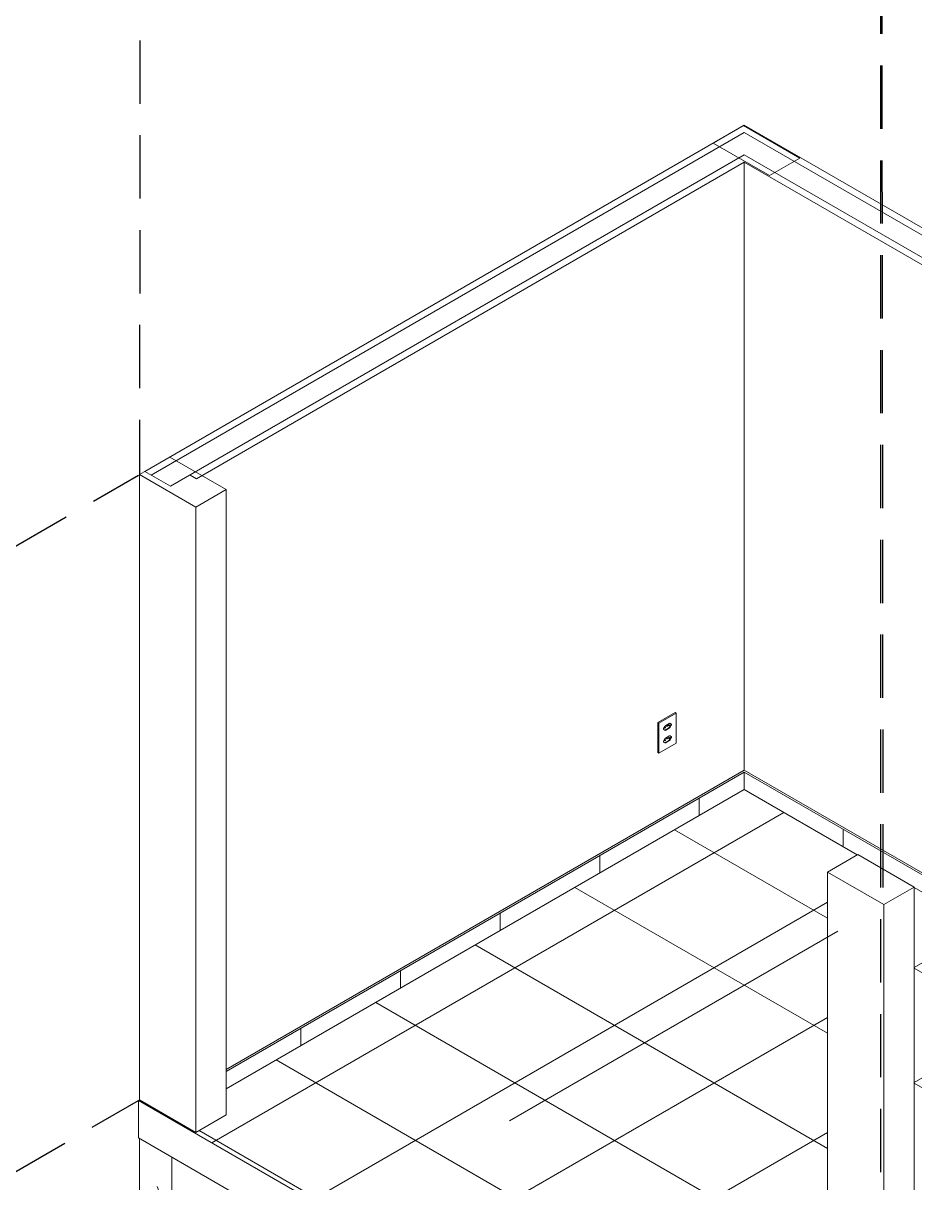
# Model space of a CAD drawing. Header units: inches. Extents: x -413 to -271, y -70 to 11.
# Drawn here: x -288.911 to -285.383, y -17.014 to -12.429 of the extents above; entities that cross this region are included whole.
import ezdxf

# ---------------------------------------------------------------- set-up
doc = ezdxf.new("R2010")
doc.units = ezdxf.units.IN
doc.header["$MEASUREMENT"] = 0
doc.linetypes.add('_Tracejado pequeno', pattern=[2.25, 1.5, -0.75])
doc.linetypes.add('HIDDEN', pattern=[0.375, 0.25, -0.125])
for name, color, linetype, lineweight in [('Caminho do deslocamento', 7, '_Tracejado pequeno', 9), ('Dispositivos elétricos', 7, 'Continuous', 20), ('Padrão de superfície', 7, 'Continuous', 20), ('Paredes', 7, 'Continuous', 20), ('Pilares estruturais', 7, 'Continuous', 20), ('Pisos', 7, 'Continuous', 20), ('Quadro estrutural', 7, 'Continuous', 20)]:
    doc.layers.add(name, color=color, linetype=linetype, lineweight=lineweight)
doc.layers.add('PROJECÃO', color=1, linetype='HIDDEN')

# ---------------------------------------------------------------- blocks, each defined once
blk = doc.blocks.new('viga - Viga concreto 15x30cm-2518533-ISOMÉTRICA')
at = {"layer": 'Quadro estrutural', "true_color": 0xc0c0c0}
h = blk.add_hatch(dxfattribs=at)
h.set_pattern_fill('FP_2', color=9, style=0, pattern_type=2)
h.set_pattern_definition([(330, (31543.71, 20819.48), (431.052, -124.434), [20.532, -352.771, -2364.247]), (330, (31543.71, 20819.48), (431.052, -124.434), [-373.302, 20.532, -352.771, -1990.945]), (330, (31543.71, 20819.48), (431.052, -124.434), [-746.604, 20.532, -726.073, -1244.341]), (330, (31543.71, 20819.48), (431.052, -124.434), [-1493.209, 20.532, -352.771, -871.039]), (330, (31543.71, 20819.48), (431.052, -124.434), [-1866.511, 20.532, -228.337, -622.17]), (330, (31543.71, 20819.48), (431.052, -124.434), [-2115.379, 20.532, -601.639]), (111.206, (31705.36, 20788.37), (-308.8514, 547.15144), [24.578, -422.296, -2830.205]), (111.206, (31705.36, 20788.37), (-308.8514, 547.15144), [-446.875, 24.578, -422.296, -2383.331]), (111.206, (31705.36, 20788.37), (-308.8514, 547.15144), [-893.749, 24.578, -869.171, -1489.582]), (111.206, (31705.36, 20788.37), (-308.8514, 547.15144), [-1787.498, 24.578, -422.296, -1042.707]), (111.206, (31705.36, 20788.37), (-308.8514, 547.15144), [-2234.373, 24.578, -273.338, -744.791]), (111.206, (31705.36, 20788.37), (-308.8514, 547.15144), [-2532.289, 24.578, -720.213]), (234.896, (31759.24, 21006.13), (-122.2017, -422.7165), [15.46, -265.631, -1780.244]), (234.896, (31759.24, 21006.13), (-122.2017, -422.7165), [-281.091, 15.46, -265.631, -1499.153]), (234.896, (31759.24, 21006.13), (-122.2017, -422.7165), [-562.182, 15.46, -546.722, -936.971]), (234.896, (31759.24, 21006.13), (-122.2017, -422.7165), [-1124.365, 15.46, -265.631, -655.879]), (234.896, (31759.24, 21006.13), (-122.2017, -422.7165), [-1405.456, 15.46, -171.934, -468.485]), (234.896, (31759.24, 21006.13), (-122.2017, -422.7165), [-1592.85, 15.46, -453.025])])
h.paths.add_polyline_path([(24516.4, 13612.7), (24516.4, 13857.6), (24410.4, 13918.9), (24410.4, 13673.9), (24450, 13651)])
h = blk.add_hatch(dxfattribs=at)
h.set_pattern_fill('FP_3', color=9, style=0, pattern_type=2)
h.set_pattern_definition([(30, (20599.07, 22614.98), (431.052, 373.302), [20.532, -352.771, -2364.247]), (30, (20599.07, 22614.98), (431.052, 373.302), [-373.302, 20.532, -352.771, -1990.945]), (30, (20599.07, 22614.98), (431.052, 373.302), [-746.604, 20.532, -726.073, -1244.341]), (30, (20599.07, 22614.98), (431.052, 373.302), [-1493.209, 20.532, -352.771, -871.039]), (30, (20599.07, 22614.98), (431.052, 373.302), [-1866.511, 20.532, -228.337, -622.17]), (30, (20599.07, 22614.98), (431.052, 373.302), [-2115.379, 20.532, -601.639]), (125.104, (20760.72, 22770.52), (-308.8519, 190.5196), [15.46, -265.631, -1780.244]), (125.104, (20760.72, 22770.52), (-308.8519, 190.5196), [-281.091, 15.46, -265.631, -1499.153]), (125.104, (20760.72, 22770.52), (-308.8519, 190.5196), [-562.182, 15.46, -546.722, -936.971]), (125.104, (20760.72, 22770.52), (-308.8519, 190.5196), [-1124.365, 15.46, -265.631, -655.879]), (125.104, (20760.72, 22770.52), (-308.8519, 190.5196), [-1405.456, 15.46, -171.934, -468.485]), (125.104, (20760.72, 22770.52), (-308.8519, 190.5196), [-1592.85, 15.46, -453.025]), (248.794, (20814.6, 23050.5), (-122.2006, -563.822), [24.578, -422.296, -2830.205]), (248.794, (20814.6, 23050.5), (-122.2006, -563.822), [-446.875, 24.578, -422.296, -2383.331]), (248.794, (20814.6, 23050.5), (-122.2006, -563.822), [-893.749, 24.578, -869.171, -1489.582]), (248.794, (20814.6, 23050.5), (-122.2006, -563.822), [-1787.498, 24.578, -422.296, -1042.707]), (248.794, (20814.6, 23050.5), (-122.2006, -563.822), [-2234.373, 24.578, -273.338, -744.791]), (248.794, (20814.6, 23050.5), (-122.2006, -563.822), [-2532.289, 24.578, -720.213])])
h.paths.add_polyline_path([(24516.4, 13612.7), (24728.6, 13735.1), (24516.4, 13857.6), (24516.4, 13651)])
at = {"layer": 'Quadro estrutural'}
for p, q in [((24410.4, 13918.9), (24516.4, 13857.6)), ((24410.4, 13673.9), (24410.4, 13918.9)), ((24516.4, 13612.7), (24516.4, 13857.6)), ((24728.6, 13735.1), (24516.4, 13612.7)), ((24516.4, 13612.7), (24410.4, 13673.9))]:
    blk.add_line(p, q, dxfattribs=at)
blk = doc.blocks.new('Parede básica _ REV_CHAPISCO _ MASSA ÚNICA _ FUNDO SELADOR _ MASSA LÁTEX 2 DEMÃOS _ PINTURA LÁTEX DUAS DEMÃOS_ - ___-2511482-ISOMÉTRICA')
at = {"layer": 'Padrão de superfície', "true_color": 0xffffff}
h = blk.add_hatch(dxfattribs=at)
h.set_pattern_fill('FP_11', style=0, pattern_type=2)
h.set_pattern_definition([(30, (22066.32, 21767.867), (215.5262, 186.65168), [20.532, -166.119, 20.532, -1161.592]), (30, (22066.32, 21767.867), (215.5262, 186.65168), [-207.183, -166.119, 20.532, -352.771, -622.17]), (30, (22066.32, 21767.867), (215.5262, 186.65168), [-746.604, 20.532, -166.119, 20.532, -414.988]), (30, (22066.32, 21767.867), (215.5262, 186.65168), [-953.787, -103.902, 20.532, -290.554]), (125.104, (22147.14, 21845.64), (-154.42564, 95.2594), [15.46, -125.086, -890.122]), (125.104, (22147.14, 21845.64), (-154.42564, 95.2594), [-140.546, 15.46, -125.086, -749.577]), (125.104, (22147.14, 21845.64), (-154.42564, 95.2594), [-281.091, 15.46, -265.631, -468.485]), (125.104, (22147.14, 21845.64), (-154.42564, 95.2594), [-562.182, 15.46, -125.086, -327.94]), (125.104, (22147.14, 21845.64), (-154.42564, 95.2594), [-702.728, 15.46, -78.237, -234.243]), (125.104, (22147.14, 21845.64), (-154.42564, 95.2594), [-796.425, 15.46, -218.783]), (248.794, (22174.08, 21985.626), (-61.09985, -281.91118), [24.578, -198.859, -1415.103]), (248.794, (22174.08, 21985.626), (-61.09985, -281.91118), [-223.437, 24.578, -198.859, -1191.665]), (248.794, (22174.08, 21985.626), (-61.09985, -281.91118), [-446.875, 24.578, -422.296, -744.791]), (248.794, (22174.08, 21985.626), (-61.09985, -281.91118), [-893.749, 24.578, -198.859, -521.354]), (248.794, (22174.08, 21985.626), (-61.09985, -281.91118), [-1117.186, 24.578, -124.38, -372.395]), (248.794, (22174.08, 21985.626), (-61.09985, -281.91118), [-1266.145, 24.578, -347.817])])
h.paths.add_polyline_path([(23155.3, 13214.6), (23175.8, 13226.5), (23175.8, 13284.4), (23155.3, 13296.3), (23155.3, 13226.5)])
at = {"layer": 'Paredes'}
for p, q in [((21579.1, 14451.2), (21599.6, 14463)), ((21599.6, 14463), (21620.1, 14451.2)), ((24010.2, 13047.6), (21579.1, 14451.2)), ((21579.1, 14451.2), (21579.1, 12410)), ((21620.1, 14451.2), (24010.2, 13071.3)), ((23155.3, 13214.6), (23155.3, 13296.3)), ((23155.3, 13296.3), (23763.4, 12945.2)), ((23175.8, 13284.4), (23175.8, 13226.5)), ((24010.2, 13071.3), (24030.7, 13059.5)), ((24030.7, 13059.5), (24010.2, 13047.6)), ((24030.7, 13059.5), (24030.7, 11018.2)), ((24010.2, 11006.4), (24010.2, 13047.6)), ((23763.4, 12945.2), (23763.4, 11148.9)), ((21579.1, 12410), (23154.6, 11500.4)), ((23763.4, 11148.9), (24010.2, 11006.4)), ((24010.2, 11006.4), (24030.7, 11018.2))]:
    blk.add_line(p, q, dxfattribs=at)
blk = doc.blocks.new('Coluna_Estrutural_Retangular_eixo - 14 x 26-2513627-ISOMÉTRICA')
at = {"layer": 'Pilares estruturais'}
for p, q in [((26284.2, 17167.7), (26383.2, 17224.8)), ((26383.2, 17224.8), (26567, 17118.7)), ((26468.1, 17061.5), (26284.2, 17167.7)), ((26567, 17118.7), (26468.1, 17061.5))]:
    blk.add_line(p, q, dxfattribs=at)
blk = doc.blocks.new('Coluna_Estrutural_Retangular_eixo - 14 x 26-2513676-ISOMÉTRICA')
at = {"layer": 'Pilares estruturais'}
for p, q in [((24410.4, 16085.8), (24509.4, 16143)), ((24509.4, 16143), (24693.2, 16036.8)), ((24410.4, 16085.8), (24410.4, 14044.6)), ((24594.2, 15979.7), (24410.4, 16085.8)), ((24693.2, 16036.8), (24594.2, 15979.7)), ((24693.2, 13995.6), (24693.2, 16036.8)), ((24594.2, 13938.4), (24594.2, 15979.7)), ((24594.2, 13938.4), (24410.4, 14044.6)), ((24693.2, 13995.6), (24594.2, 13938.4))]:
    blk.add_line(p, q, dxfattribs=at)
blk = doc.blocks.new('Coluna_Estrutural_Retangular_eixo - 14 x 26-V1-ISOMÉTRICA')
at = {"layer": 'Pilares estruturais'}
for p, q in [((26657.6, 14788.4), (26756.6, 14845.6)), ((26756.6, 14845.6), (26940.4, 14739.4)), ((26657.6, 14788.4), (26657.6, 12747.2)), ((26841.4, 14682.3), (26657.6, 14788.4)), ((26940.4, 14739.4), (26841.4, 14682.3)), ((26940.4, 14739.4), (26940.4, 12698.2)), ((26841.4, 12641), (26841.4, 14682.3)), ((26841.4, 12641), (26657.6, 12747.2)), ((26940.4, 12698.2), (26841.4, 12641))]:
    blk.add_line(p, q, dxfattribs=at)
blk = doc.blocks.new('Coluna_Estrutural_Retangular_eixo - 14 x 26-V2-ISOMÉTRICA')
at = {"layer": 'Pilares estruturais'}
for p, q in [((26657.6, 14788.4), (26756.6, 14845.6)), ((26756.6, 14845.6), (26940.4, 14739.4)), ((26657.6, 14788.4), (26657.6, 12747.2)), ((26841.4, 14682.3), (26657.6, 14788.4)), ((26940.4, 14739.4), (26841.4, 14682.3)), ((26940.4, 14739.4), (26940.4, 12698.2)), ((26841.4, 12641), (26841.4, 14682.3)), ((26841.4, 12641), (26657.6, 12747.2)), ((26940.4, 12698.2), (26841.4, 12641))]:
    blk.add_line(p, q, dxfattribs=at)
blk = doc.blocks.new('CAIXA VERTICE V9 - Tomada 10A 2s-2522582-ISOMÉTRICA')
at = {"layer": 'Dispositivos elétricos'}
for p, q in [((26103.2, 15276.7), (26159.8, 15309.3)), ((26163.3, 15307.3), (26106.7, 15274.6)), ((26163.3, 15307.3), (26159.8, 15309.3)), ((26163.3, 15209.3), (26163.3, 15307.3)), ((26103.2, 15178.7), (26103.2, 15276.7)), ((26103.2, 15276.7), (26106.7, 15274.6)), ((26106.7, 15274.6), (26106.7, 15176.7)), ((26122.5, 15256.9), (26126.6, 15263.9)), ((26126.2, 15262), (26125.8, 15261.9)), ((26126.8, 15260.5), (26126.9, 15261)), ((26127.6, 15252.2), (26139.5, 15259.1)), ((26129.1, 15266.5), (26141, 15273.4)), ((26141, 15258.3), (26129.1, 15251.4)), ((26137.5, 15267.5), (26137.5, 15267.1)), ((26140.3, 15269.1), (26140.1, 15269.4)), ((26142, 15261.7), (26146.1, 15268.7)), ((26143.5, 15273.6), (26147.5, 15271.3)), ((26147.5, 15267.9), (26143.5, 15260.9)), ((26126.6, 15251.2), (26122.5, 15253.5)), ((26122.5, 15216.1), (26126.6, 15223)), ((26126.2, 15221.1), (26125.8, 15221.1)), ((26126.8, 15219.7), (26126.9, 15220.1)), ((26127.6, 15211.4), (26139.5, 15218.3)), ((26129.1, 15225.7), (26141, 15232.6)), ((26141, 15217.5), (26129.1, 15210.6)), ((26137.5, 15226.7), (26137.5, 15226.3)), ((26140.3, 15228.3), (26140.1, 15228.6)), ((26142, 15220.9), (26146.1, 15227.8)), ((26143.5, 15232.8), (26147.5, 15230.5)), ((26147.5, 15227), (26143.5, 15220.1)), ((26103.2, 15178.7), (26106.7, 15176.7)), ((26106.7, 15176.7), (26163.3, 15209.3)), ((26126.6, 15210.3), (26122.5, 15212.6))]:
    blk.add_line(p, q, dxfattribs=at)
for points in [[(26122.5, 15253.5, 0), (26122.2, 15253.8, 0), (26122, 15254.3, 0), (26121.9, 15254.8, 0), (26122, 15255.5, 0), (26122.2, 15256.2, 0), (26122.5, 15256.9, 0)], [(26124.1, 15258.9, 0), (26124.2, 15258.6, 0), (26124.5, 15258.4, 0)], [(26125.5, 15258.5, 0), (26125.5, 15259, 0), (26125.7, 15259.4, 0), (26125.9, 15259.9, 0), (26126.2, 15260.3, 0), (26126.5, 15260.7, 0), (26126.9, 15261, 0), (26127.2, 15261.1, 0), (26127.6, 15261.2, 0), (26127.9, 15261.1, 0), (26128.1, 15260.9, 0), (26128.2, 15260.5, 0), (26128.3, 15260.2, 0)], [(26128.3, 15260.2, 0), (26128.2, 15259.7, 0), (26128.1, 15259.2, 0), (26127.9, 15258.8, 0), (26127.6, 15258.3, 0), (26127.2, 15258, 0), (26126.9, 15257.7, 0), (26126.5, 15257.5, 0), (26126.2, 15257.5, 0), (26125.9, 15257.6, 0), (26125.7, 15257.8, 0), (26125.5, 15258.1, 0), (26125.5, 15258.5, 0)], [(26125.5, 15258.5, 0), (26125.8, 15258.8, 0), (26126.2, 15259.1, 0), (26126.5, 15259.6, 0), (26126.7, 15260, 0)], [(26126.6, 15263.9, 0), (26127.3, 15264.9, 0), (26128.1, 15265.8, 0), (26129.1, 15266.5, 0)], [(26131.2, 15267.1, 0), (26131, 15266.6, 0), (26130.8, 15266.1, 0)], [(26131.8, 15264.7, 0), (26132.2, 15264.8, 0), (26132.5, 15265.1, 0), (26132.9, 15265.5, 0), (26133.2, 15265.9, 0), (26133.4, 15266.4, 0), (26133.5, 15266.8, 0), (26133.6, 15267.3, 0)], [(26132.2, 15264.8, 0), (26132.2, 15265.3, 0), (26132.4, 15265.8, 0), (26132.6, 15266.2, 0), (26132.9, 15266.7, 0), (26133.2, 15267, 0), (26133.6, 15267.3, 0), (26134, 15267.5, 0), (26134.3, 15267.5, 0), (26134.6, 15267.4, 0), (26134.8, 15267.2, 0), (26135, 15266.9, 0), (26135, 15266.5, 0)], [(26135, 15266.5, 0), (26135, 15266, 0), (26134.8, 15265.6, 0), (26134.6, 15265.1, 0), (26134.3, 15264.7, 0), (26134, 15264.3, 0), (26133.6, 15264, 0), (26133.2, 15263.9, 0), (26132.9, 15263.8, 0), (26132.6, 15263.9, 0), (26132.4, 15264.1, 0), (26132.2, 15264.5, 0), (26132.2, 15264.8, 0)], [(26137.5, 15267.1, 0), (26137.5, 15266.7, 0), (26137.7, 15266.4, 0), (26137.9, 15266.2, 0), (26138.2, 15266.1, 0), (26138.5, 15266.1, 0), (26138.9, 15266.3, 0), (26139.3, 15266.5, 0)], [(26138.9, 15266.3, 0), (26138.9, 15266.7, 0), (26139.1, 15267.2, 0), (26139.3, 15267.7, 0), (26139.6, 15268.1, 0), (26139.9, 15268.5, 0), (26140.3, 15268.7, 0), (26140.7, 15268.9, 0), (26141, 15268.9, 0), (26141.3, 15268.8, 0), (26141.5, 15268.6, 0), (26141.7, 15268.3, 0), (26141.7, 15267.9, 0)], [(26141.7, 15267.9, 0), (26141.7, 15267.5, 0), (26141.5, 15267, 0), (26141.3, 15266.5, 0), (26141, 15266.1, 0), (26140.7, 15265.7, 0), (26140.3, 15265.5, 0), (26139.9, 15265.3, 0), (26139.6, 15265.3, 0), (26139.3, 15265.4, 0), (26139.1, 15265.6, 0), (26138.9, 15265.9, 0), (26138.9, 15266.3, 0)], [(26139.5, 15259.1, 0), (26140.5, 15259.8, 0), (26141.3, 15260.7, 0), (26142, 15261.7, 0)], [(26139.6, 15266.9, 0), (26139.9, 15267.3, 0), (26140.1, 15267.8, 0), (26140.3, 15268.3, 0), (26140.3, 15268.7, 0)], [(26141, 15273.4, 0), (26141.9, 15273.8, 0), (26142.7, 15273.9, 0), (26143.5, 15273.6, 0)], [(26143.5, 15260.9, 0), (26142.7, 15259.8, 0), (26141.9, 15258.9, 0), (26141, 15258.3, 0)], [(26146.1, 15268.7, 0), (26146.4, 15269.4, 0), (26146.6, 15270.1, 0), (26146.7, 15270.8, 0), (26146.6, 15271.4, 0), (26146.4, 15271.8, 0)], [(26147.5, 15271.3, 0), (26147.8, 15271, 0), (26148, 15270.5, 0), (26148.1, 15269.9, 0), (26148, 15269.3, 0), (26147.8, 15268.6, 0), (26147.5, 15267.9, 0)], [(26122.5, 15212.6, 0), (26122.2, 15213, 0), (26122, 15213.4, 0), (26121.9, 15214, 0), (26122, 15214.7, 0), (26122.2, 15215.4, 0), (26122.5, 15216.1, 0)], [(26124.1, 15218.1, 0), (26124.2, 15217.8, 0), (26124.5, 15217.6, 0)], [(26125.5, 15217.7, 0), (26125.5, 15218.1, 0), (26125.7, 15218.6, 0), (26125.9, 15219.1, 0), (26126.2, 15219.5, 0), (26126.5, 15219.9, 0), (26126.9, 15220.1, 0), (26127.2, 15220.3, 0), (26127.6, 15220.3, 0), (26127.9, 15220.2, 0), (26128.1, 15220, 0), (26128.2, 15219.7, 0), (26128.3, 15219.3, 0)], [(26128.3, 15219.3, 0), (26128.2, 15218.9, 0), (26128.1, 15218.4, 0), (26127.9, 15217.9, 0), (26127.6, 15217.5, 0), (26127.2, 15217.1, 0), (26126.9, 15216.9, 0), (26126.5, 15216.7, 0), (26126.2, 15216.7, 0), (26125.9, 15216.8, 0), (26125.7, 15217, 0), (26125.5, 15217.3, 0), (26125.5, 15217.7, 0)], [(26125.5, 15217.7, 0), (26125.8, 15218, 0), (26126.2, 15218.3, 0), (26126.5, 15218.7, 0), (26126.7, 15219.2, 0)], [(26125.9, 15251.7, 0), (26126.7, 15251.8, 0), (26127.6, 15252.2, 0)], [(26129.1, 15251.4, 0), (26128.1, 15251, 0), (26127.3, 15250.9, 0), (26126.6, 15251.2, 0)], [(26126.6, 15223, 0), (26127.3, 15224.1, 0), (26128.1, 15225, 0), (26129.1, 15225.7, 0)], [(26131.2, 15226.2, 0), (26131, 15225.8, 0), (26130.8, 15225.3, 0)], [(26131.8, 15223.9, 0), (26132.2, 15224, 0), (26132.5, 15224.3, 0), (26132.9, 15224.6, 0), (26133.2, 15225.1, 0), (26133.4, 15225.5, 0), (26133.5, 15226, 0), (26133.6, 15226.5, 0)], [(26132.2, 15224, 0), (26132.2, 15224.5, 0), (26132.4, 15224.9, 0), (26132.6, 15225.4, 0), (26132.9, 15225.8, 0), (26133.2, 15226.2, 0), (26133.6, 15226.5, 0), (26134, 15226.6, 0), (26134.3, 15226.7, 0), (26134.6, 15226.6, 0), (26134.8, 15226.4, 0), (26135, 15226, 0), (26135, 15225.7, 0)], [(26135, 15225.7, 0), (26135, 15225.2, 0), (26134.8, 15224.7, 0), (26134.6, 15224.3, 0), (26134.3, 15223.8, 0), (26134, 15223.5, 0), (26133.6, 15223.2, 0), (26133.2, 15223, 0), (26132.9, 15223, 0), (26132.6, 15223.1, 0), (26132.4, 15223.3, 0), (26132.2, 15223.6, 0), (26132.2, 15224, 0)], [(26137.5, 15226.3, 0), (26137.5, 15225.9, 0), (26137.7, 15225.6, 0), (26137.9, 15225.4, 0), (26138.2, 15225.3, 0), (26138.5, 15225.3, 0), (26138.9, 15225.4, 0), (26139.3, 15225.7, 0)], [(26138.9, 15225.4, 0), (26138.9, 15225.9, 0), (26139.1, 15226.4, 0), (26139.3, 15226.8, 0), (26139.6, 15227.3, 0), (26139.9, 15227.6, 0), (26140.3, 15227.9, 0), (26140.7, 15228.1, 0), (26141, 15228.1, 0), (26141.3, 15228, 0), (26141.5, 15227.8, 0), (26141.7, 15227.5, 0), (26141.7, 15227.1, 0)], [(26141.7, 15227.1, 0), (26141.7, 15226.6, 0), (26141.5, 15226.2, 0), (26141.3, 15225.7, 0), (26141, 15225.3, 0), (26140.7, 15224.9, 0), (26140.3, 15224.6, 0), (26139.9, 15224.5, 0), (26139.6, 15224.4, 0), (26139.3, 15224.5, 0), (26139.1, 15224.7, 0), (26138.9, 15225.1, 0), (26138.9, 15225.4, 0)], [(26139.5, 15218.3, 0), (26140.5, 15218.9, 0), (26141.3, 15219.8, 0), (26142, 15220.9, 0)], [(26139.6, 15226.1, 0), (26139.9, 15226.5, 0), (26140.1, 15227, 0), (26140.3, 15227.4, 0), (26140.3, 15227.9, 0)], [(26141, 15232.6, 0), (26141.9, 15233, 0), (26142.7, 15233, 0), (26143.5, 15232.8, 0)], [(26143.5, 15220.1, 0), (26142.7, 15219, 0), (26141.9, 15218.1, 0), (26141, 15217.5, 0)], [(26146.1, 15227.8, 0), (26146.4, 15228.6, 0), (26146.6, 15229.3, 0), (26146.7, 15229.9, 0), (26146.6, 15230.5, 0), (26146.4, 15231, 0)], [(26147.5, 15230.5, 0), (26147.8, 15230.2, 0), (26148, 15229.7, 0), (26148.1, 15229.1, 0), (26148, 15228.4, 0), (26147.8, 15227.7, 0), (26147.5, 15227, 0)], [(26125.9, 15210.9, 0), (26126.7, 15211, 0), (26127.6, 15211.4, 0)], [(26129.1, 15210.6, 0), (26128.1, 15210.2, 0), (26127.3, 15210.1, 0), (26126.6, 15210.3, 0)]]:
    blk.add_polyline3d(points, dxfattribs=at)

msp = doc.modelspace()

# ---------------------------------------------------------------- hatches: boundary and pattern name
at = {"layer": 'Padrão de superfície', "true_color": 0xbcbcbc}
h = msp.add_hatch(dxfattribs=at)
h.set_pattern_fill('FP_29', color=9, scale=0.001211, style=0, pattern_type=2)
h.set_pattern_definition([(30, (-288.2064, -16.69977), (-2e-07, 0.454944), []), (90, (-288.2064, -16.69977), (-0.39399, -0.22747), [])])
h.paths.add_polyline_path([(-288.1083, -16.6432), (-286.0579, -15.4593), (-286.0579, -15.3901), (-288.1083, -16.5739), (-288.1083, -16.6406)])
h = msp.add_hatch(dxfattribs=at)
h.set_pattern_fill('FP_30', color=9, scale=0.001211, style=0, pattern_type=2)
h.set_pattern_definition([(330, (-286.0613, -15.45733), (2e-07, 0.454944), []), (90, (-286.0613, -15.45733), (-0.393993, 0.22747), [])])
h.paths.add_polyline_path([(-283.3736, -17.0091), (-283.3736, -16.9399), (-286.0579, -15.3901), (-286.0579, -15.4593), (-285.6108, -15.7174), (-285.6091, -15.7165), (-285.3864, -15.845), (-285.3864, -15.847), (-283.3788, -17.0061)])
h = msp.add_hatch(dxfattribs=at)
h.set_pattern_fill('FP_1', color=9, scale=0.001211, style=0, pattern_type=2)
h.set_pattern_definition([(150, (-285.78378, -16.8469), (-0.393993, -0.22747), []), (210, (-285.78378, -16.8469), (0.393993, -0.22747), [])])
h.paths.add_polyline_path([(-285.5097, -18.3888), (-285.5063, -18.3868), (-285.729, -18.2582), (-285.729, -15.7857), (-285.6108, -15.7174), (-286.0579, -15.4593), (-288.1083, -16.6432), (-288.1083, -16.746), (-288.2282, -16.8152), (-288.4509, -16.6867), (-288.4544, -16.6886), (-285.5131, -18.3868)])
h.paths.add_polyline_path([(-285.3864, -18.3175), (-283.2365, -17.0763), (-283.3633, -17.0032), (-283.3736, -17.0091), (-285.3864, -15.847), (-285.3864, -17.3419)])

# ---------------------------------------------------------------- linework, layer by layer
at = {"layer": 'Caminho do deslocamento'}
msp.add_line((-288.9357, -17.8943), (-285.5097, -15.9162), dxfattribs=at)
at = {"layer": 'Paredes'}
for p, q in [((-288.4295, -14.2018), (-286.0579, -12.8325)), ((-286.0579, -12.8325), (-283.1132, -14.5326)), ((-288.4047, -14.2161), (-286.0579, -12.8612)), ((-283.138, -14.547), (-286.0579, -12.8612)), ((-288.3276, -14.2606), (-286.0579, -12.9502)), ((-286.0579, -12.9502), (-283.24, -14.5771)), ((-286.0579, -12.9789), (-288.2257, -14.2305)), ((-283.3667, -14.5326), (-286.0579, -12.9789)), ((-286.0579, -15.3822), (-286.0579, -12.9789)), ((-288.4295, -14.2018), (-288.3276, -14.2606)), ((-288.2505, -14.2161), (-288.2257, -14.2305)), ((-288.1083, -16.566), (-286.0579, -15.3822)), ((-286.0579, -15.3901), (-288.1083, -16.5739)), ((-286.0579, -15.3822), (-283.3667, -16.9359)), ((-283.3736, -16.9399), (-286.0579, -15.3901)), ((-286.0579, -15.3901), (-286.0579, -15.4593)), ((-288.1083, -16.6432), (-286.0579, -15.4593)), ((-286.0579, -15.4593), (-285.6108, -15.7174)), ((-285.3864, -15.847), (-283.3736, -17.0091))]:
    msp.add_line(p, q, dxfattribs=at)
at = {"layer": 'Pisos'}
for p, q in [((-288.4509, -16.6867), (-288.4544, -16.6886)), ((-288.4544, -16.6886), (-285.5097, -18.3888)), ((-288.4544, -16.6886), (-288.4544, -16.837)), ((-285.5097, -18.5371), (-288.4544, -16.837))]:
    msp.add_line(p, q, dxfattribs=at)
at = {"layer": 'PROJECÃO'}
for p, q in [((-288.4419, -6.8727), (-288.4509, -14.2141)), ((-285.5186, -8.4719), (-285.5186, -18.362)), ((-285.5186, -8.4719), (-285.5097, -15.9162)), ((-291.8804, -16.1941), (-288.4544, -14.2161)), ((-289.6124, -17.3572), (-288.4544, -16.6886))]:
    msp.add_line(p, q, dxfattribs=at)

# ---------------------------------------------------------------- block references
at = {"layer": 'Dispositivos elétricos', "xscale": 0.001211283034581, "yscale": 0.001211283034581, "zscale": 0.001211283034581}
msp.add_blockref('CAIXA VERTICE V9 - Tomada 10A 2s-2522582-ISOMÉTRICA', (-318.0188, -33.6986), dxfattribs=at)
at = {"layer": 'Paredes', "xscale": 0.001211283034581, "yscale": 0.001211283034581, "zscale": 0.001211283034581}
msp.add_blockref('Parede básica _ REV_CHAPISCO _ MASSA ÚNICA _ FUNDO SELADOR _ MASSA LÁTEX 2 DEMÃOS _ PINTURA LÁTEX DUAS DEMÃOS_ - ___-2511482-ISOMÉTRICA', (-318.0188, -33.6986), dxfattribs=at)
at = {"layer": 'Pilares estruturais', "xscale": 0.001211283034581, "yscale": 0.001211283034581, "zscale": 0.001211283034581}
for name in ['Coluna_Estrutural_Retangular_eixo - 14 x 26-2513627-ISOMÉTRICA', 'Coluna_Estrutural_Retangular_eixo - 14 x 26-2513676-ISOMÉTRICA', 'Coluna_Estrutural_Retangular_eixo - 14 x 26-V1-ISOMÉTRICA', 'Coluna_Estrutural_Retangular_eixo - 14 x 26-V2-ISOMÉTRICA']:
    msp.add_blockref(name, (-318.0188, -33.6986), dxfattribs=at)
at = {"layer": 'Quadro estrutural', "xscale": 0.001211283034581, "yscale": 0.001211283034581, "zscale": 0.001211283034581}
msp.add_blockref('viga - Viga concreto 15x30cm-2518533-ISOMÉTRICA', (-318.0188, -33.6986), dxfattribs=at)

doc.saveas('drawing.dxf')
